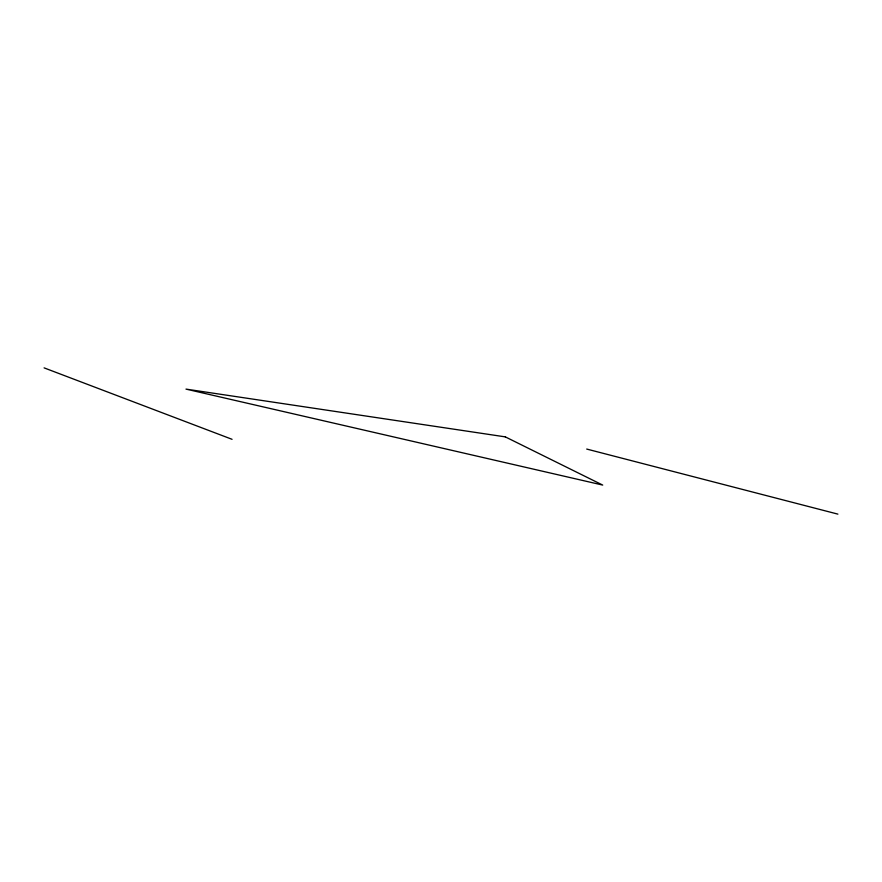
<?xml version="1.0" encoding="UTF-8"?>
<svg xmlns="http://www.w3.org/2000/svg" width="882" height="882" viewBox="0 0 882 882"><rect width="100%" height="100%" fill="white"/><g stroke="black" fill="none" stroke-linecap="round" stroke-linejoin="round"><path stroke-width="1.32" d="M586.717 449.059L837.9 514.129M44.1 367.871L232.065 439.313M505.309 436.877L185.992 389.105L602.715 485.078L505.309 436.877"/></g></svg>
